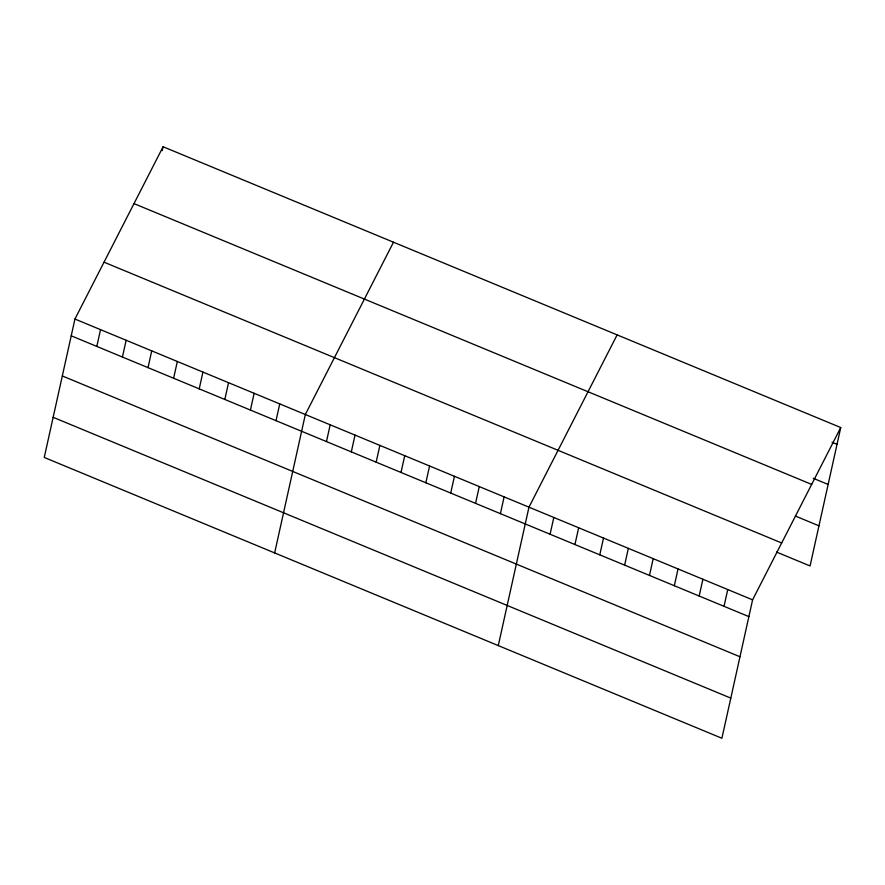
<?xml version="1.0" encoding="UTF-8"?>
<svg xmlns="http://www.w3.org/2000/svg" width="885" height="885" viewBox="0 0 885 885"><rect width="100%" height="100%" fill="white"/><g stroke="black" fill="none" stroke-linecap="round" stroke-linejoin="round"><path stroke-width="1.33" d="M74.937 319.042L44.25 457.456L721.906 738.256L752.593 599.842L840.75 427.543L163.094 146.744L74.937 319.042L752.593 599.842M96.819 346.422L100.536 329.651M162.243 150.616L163.094 146.744M122.418 357.031L126.135 340.26M148.016 367.64L151.733 350.869M173.615 378.249L177.332 361.467M199.214 388.858L202.942 372.076M224.823 399.467L228.54 382.685M250.422 410.076L254.139 393.294M276.02 420.685L279.737 403.903M274.649 552.926L305.336 414.512L393.493 242.213M326.465 441.582L330.182 424.811M351.312 451.881L355.029 435.099M376.158 462.18L379.875 445.398M401.005 472.468L404.733 455.698M425.851 482.767L429.579 465.997M450.708 493.067L454.425 476.285M475.555 503.366L479.272 486.584M500.401 513.654L504.118 496.883M498.277 645.585L528.965 507.171L617.122 334.884M550.094 534.252L553.811 517.471M574.94 544.54L578.657 527.77M599.787 554.84L603.504 538.069M624.633 565.139L628.35 548.357M649.479 575.427L653.196 558.656M674.326 585.726L678.043 568.955M699.172 596.025L702.9 579.244M724.019 606.325L727.747 589.543M840.75 427.543L810.063 565.957L776.521 552.063M832.066 442.268L837.033 444.325M813.226 478.287L828.128 484.46M134 203.605L811.656 484.405M795.361 516.043L818.968 525.823M104.032 262.181L781.687 542.981M71.22 335.813L748.876 616.613M62.315 375.959L739.971 656.758M53.144 417.311L730.8 698.11"/></g></svg>
